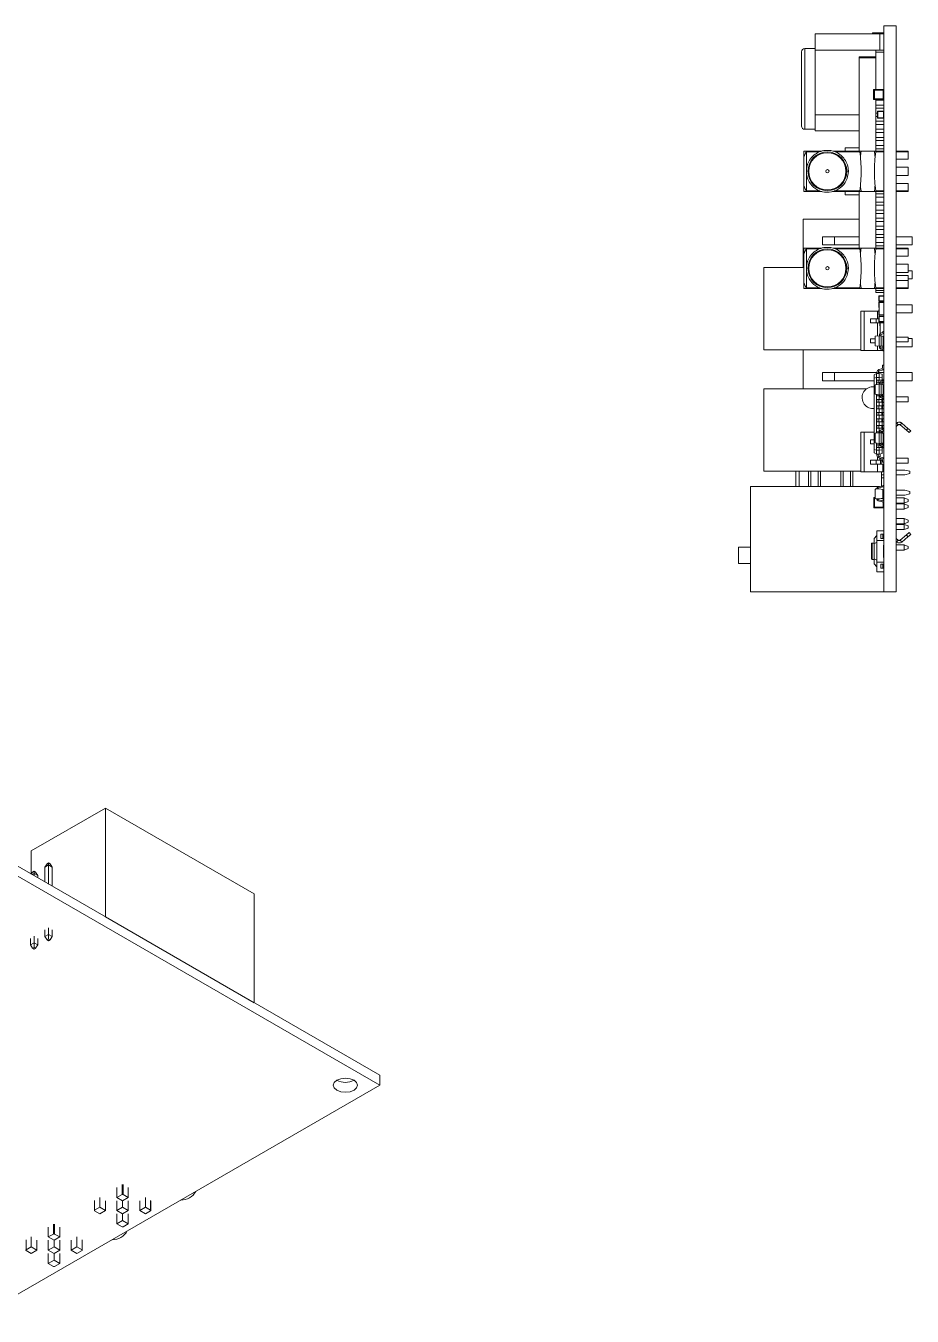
# Model space of a CAD drawing. Header units: millimetres. Extents: x -37 to 256, y 6 to 200.
# Drawn here: x 7.9 to 62.8, y 21.3 to 101.1 of the extents above; entities that cross this region are included whole.
import ezdxf

# ---------------------------------------------------------------- set-up
doc = ezdxf.new("R2010")
doc.units = ezdxf.units.MM

msp = doc.modelspace()

# ---------------------------------------------------------------- linework, layer by layer
at = {"color": 7, "linetype": 'Continuous', "lineweight": 15}
for p, q in [((60.323, 100.624), (61.023, 100.624)), ((60.323, 100.564), (60.323, 100.624)), ((61.023, 66.064), (61.023, 101.064)), ((61.023, 101.064), (61.773, 101.064)), ((61.773, 66.064), (61.773, 101.064)), ((56.773, 100.564), (60.773, 100.564)), ((56.773, 99.564), (56.773, 100.564)), ((60.773, 100.564), (60.773, 99.564)), ((61.023, 100.564), (60.773, 100.564)), ((55.923, 99.464), (55.922, 99.464)), ((55.922, 99.464), (55.922, 98.761)), ((55.923, 99.464), (55.923, 98.761)), ((56.773, 99.664), (56.123, 99.664)), ((56.773, 95.564), (56.773, 99.564)), ((59.498, 99.154), (60.523, 99.154)), ((59.498, 99.079), (59.498, 99.154)), ((59.498, 93.314), (59.498, 99.079)), ((60.523, 99.079), (59.498, 99.079)), ((60.523, 99.564), (61.023, 99.564)), ((60.523, 99.439), (60.523, 99.564)), ((61.023, 99.439), (60.523, 99.439)), ((60.523, 97.127), (60.523, 99.439)), ((55.922, 98.761), (55.923, 98.761)), ((60.388, 96.522), (60.388, 97.107)), ((60.438, 97.077), (60.388, 97.107)), ((60.408, 97.127), (60.438, 97.077)), ((60.408, 97.127), (61.003, 97.127)), ((60.438, 97.077), (60.438, 96.552)), ((60.973, 97.077), (60.438, 97.077)), ((60.973, 97.077), (61.003, 97.127)), ((61.023, 97.107), (60.973, 97.077)), ((60.973, 96.552), (60.973, 97.077)), ((60.388, 96.522), (60.438, 96.552)), ((60.438, 96.552), (60.408, 96.502)), ((61.003, 96.502), (60.408, 96.502)), ((60.438, 96.552), (60.973, 96.552)), ((60.523, 96.464), (60.523, 96.502)), ((60.523, 96.464), (61.023, 96.464)), ((60.523, 96.464), (60.523, 96.164)), ((61.023, 96.164), (60.523, 96.164)), ((60.523, 95.964), (60.523, 96.164)), ((60.523, 95.964), (61.023, 95.964)), ((60.523, 95.964), (60.523, 95.664)), ((60.638, 95.787), (60.653, 95.757)), ((60.638, 95.787), (61.008, 95.787)), ((60.973, 96.552), (61.023, 96.522)), ((61.003, 96.502), (60.973, 96.552)), ((60.993, 95.757), (61.008, 95.787)), ((56.773, 94.564), (56.773, 95.564)), ((60.623, 95.664), (60.523, 95.664)), ((60.523, 95.464), (60.523, 95.664)), ((60.523, 95.464), (60.623, 95.464)), ((60.523, 95.464), (60.523, 95.164)), ((61.023, 95.164), (60.523, 95.164)), ((60.523, 94.964), (60.523, 95.164)), ((60.653, 95.757), (60.623, 95.772)), ((60.623, 95.357), (60.623, 95.772)), ((60.623, 95.357), (60.653, 95.372)), ((60.653, 95.372), (60.638, 95.342)), ((61.008, 95.342), (60.638, 95.342)), ((60.993, 95.757), (60.653, 95.757)), ((60.653, 95.757), (60.653, 95.372)), ((60.653, 95.372), (60.993, 95.372)), ((61.023, 95.772), (60.993, 95.757)), ((60.993, 95.372), (60.993, 95.757)), ((61.008, 95.342), (60.993, 95.372)), ((60.993, 95.372), (61.023, 95.357)), ((56.123, 94.664), (56.773, 94.664)), ((59.498, 94.564), (56.773, 94.564)), ((60.523, 94.964), (61.023, 94.964)), ((60.523, 94.964), (60.523, 94.664)), ((61.023, 94.664), (60.523, 94.664)), ((60.523, 94.464), (60.523, 94.664)), ((60.523, 94.464), (61.023, 94.464)), ((60.523, 94.464), (60.523, 94.164)), ((58.618, 93.314), (58.618, 93.514)), ((59.498, 93.514), (58.626, 93.514)), ((58.626, 93.314), (58.626, 93.514)), ((58.628, 93.524), (59.498, 93.524)), ((61.023, 94.164), (60.523, 94.164)), ((60.523, 93.964), (60.523, 94.164)), ((60.523, 93.964), (61.023, 93.964)), ((60.523, 93.964), (60.523, 93.664)), ((61.023, 93.664), (60.523, 93.664)), ((60.523, 93.464), (60.523, 93.664)), ((60.523, 93.464), (61.023, 93.464)), ((60.523, 93.464), (60.523, 93.314)), ((56.224, 93.314), (56.074, 93.314)), ((56.074, 92.948), (56.074, 93.314)), ((56.218, 93.3), (56.074, 92.948)), ((56.074, 91.18), (56.074, 92.948)), ((56.224, 93.314), (57.211, 93.314)), ((56.224, 90.864), (56.224, 93.264)), ((57.88, 93.314), (59.53, 93.314)), ((59.53, 93.314), (59.616, 93.314)), ((60.431, 93.314), (59.616, 93.314)), ((60.431, 93.314), (60.516, 93.314)), ((60.516, 93.314), (61.023, 93.314)), ((61.023, 93.264), (60.516, 93.264)), ((61.773, 93.314), (62.523, 93.314)), ((62.523, 92.814), (61.773, 92.814)), ((62.523, 93.314), (62.523, 93.264)), ((62.523, 93.264), (62.523, 92.814)), ((58.823, 92.064), (58.723, 92.064)), ((62.523, 92.314), (61.773, 92.314)), ((62.523, 91.814), (61.773, 91.814)), ((62.523, 91.814), (62.523, 92.314)), ((56.074, 91.18), (56.218, 90.829)), ((56.074, 90.814), (56.074, 91.18)), ((62.523, 91.314), (61.773, 91.314)), ((62.523, 91.314), (62.523, 90.864)), ((56.074, 90.814), (56.224, 90.814)), ((57.189, 90.814), (56.224, 90.814)), ((59.53, 90.814), (57.836, 90.814)), ((58.618, 90.614), (58.618, 90.814)), ((58.626, 90.614), (58.626, 90.814)), ((58.626, 90.614), (59.498, 90.614)), ((59.498, 90.604), (58.628, 90.604)), ((59.498, 87.314), (59.498, 90.814)), ((59.53, 90.814), (59.616, 90.814)), ((59.616, 90.814), (60.431, 90.814)), ((60.431, 90.814), (60.516, 90.814)), ((60.516, 90.864), (61.023, 90.864)), ((61.023, 90.814), (60.516, 90.814)), ((60.523, 90.814), (60.523, 90.664)), ((61.023, 90.664), (60.523, 90.664)), ((60.523, 90.464), (60.523, 90.664)), ((60.523, 90.464), (61.023, 90.464)), ((60.523, 90.464), (60.523, 90.164)), ((62.523, 90.814), (61.773, 90.814)), ((62.523, 90.864), (62.523, 90.814)), ((61.023, 90.164), (60.523, 90.164)), ((60.523, 89.964), (60.523, 90.164)), ((60.523, 89.964), (61.023, 89.964)), ((60.523, 89.964), (60.523, 89.664)), ((61.023, 89.664), (60.523, 89.664)), ((60.523, 89.464), (60.523, 89.664)), ((60.523, 89.464), (61.023, 89.464)), ((60.523, 89.464), (60.523, 89.164)), ((56.023, 86.114), (56.023, 89.114)), ((56.023, 89.114), (59.498, 89.114)), ((61.023, 89.164), (60.523, 89.164)), ((60.523, 88.964), (60.523, 89.164)), ((60.523, 88.964), (61.023, 88.964)), ((60.523, 88.964), (60.523, 88.664)), ((61.023, 88.664), (60.523, 88.664)), ((60.523, 88.464), (60.523, 88.664)), ((57.223, 87.514), (57.223, 88.014)), ((57.973, 88.014), (57.223, 88.014)), ((57.973, 87.514), (57.973, 88.014)), ((57.973, 88.014), (59.498, 88.014)), ((60.523, 88.464), (61.023, 88.464)), ((60.523, 88.464), (60.523, 88.164)), ((61.023, 88.164), (60.523, 88.164)), ((60.523, 87.964), (60.523, 88.164)), ((60.523, 87.964), (61.023, 87.964)), ((60.523, 87.964), (60.523, 87.664)), ((61.773, 88.014), (62.773, 88.014)), ((62.773, 87.514), (62.773, 88.014)), ((56.224, 87.314), (56.074, 87.314)), ((56.074, 86.948), (56.074, 87.314)), ((56.218, 87.3), (56.074, 86.948)), ((56.224, 87.314), (57.211, 87.314)), ((56.224, 84.864), (56.224, 87.264)), ((57.973, 87.514), (57.223, 87.514)), ((57.88, 87.314), (59.53, 87.314)), ((57.973, 87.514), (59.498, 87.514)), ((59.53, 87.314), (59.616, 87.314)), ((60.431, 87.314), (59.616, 87.314)), ((60.431, 87.314), (60.516, 87.314)), ((60.516, 87.314), (61.023, 87.314)), ((61.023, 87.264), (60.516, 87.264)), ((61.023, 87.664), (60.523, 87.664)), ((60.523, 87.464), (60.523, 87.664)), ((60.523, 87.464), (61.023, 87.464)), ((60.523, 87.464), (60.523, 87.314)), ((61.773, 87.514), (62.773, 87.514)), ((61.773, 87.314), (62.523, 87.314)), ((62.523, 87.314), (62.523, 87.264)), ((62.523, 87.264), (62.523, 86.814)), ((56.074, 85.18), (56.074, 86.948)), ((62.523, 86.814), (61.773, 86.814)), ((62.523, 86.314), (61.773, 86.314)), ((62.523, 85.814), (62.523, 86.314)), ((53.598, 81.014), (53.598, 86.114)), ((53.598, 86.114), (56.074, 86.114)), ((58.823, 86.064), (58.723, 86.064)), ((62.523, 85.814), (61.773, 85.814)), ((62.523, 85.614), (61.773, 85.614)), ((62.523, 85.914), (62.773, 85.914)), ((62.523, 85.614), (62.523, 85.314)), ((62.523, 85.414), (62.773, 85.414)), ((62.773, 85.414), (62.773, 85.914)), ((56.074, 85.18), (56.218, 84.829)), ((56.074, 84.814), (56.074, 85.18)), ((56.074, 84.814), (56.224, 84.814)), ((57.189, 84.814), (56.224, 84.814)), ((59.53, 84.814), (57.836, 84.814)), ((59.53, 84.814), (59.616, 84.814)), ((59.616, 84.814), (60.431, 84.814)), ((60.431, 84.814), (60.516, 84.814)), ((60.516, 84.864), (61.023, 84.864)), ((61.023, 84.814), (60.516, 84.814)), ((60.523, 84.689), (60.523, 84.814)), ((60.523, 84.689), (61.023, 84.689)), ((60.523, 84.564), (60.523, 84.689)), ((62.523, 85.314), (61.773, 85.314)), ((62.523, 84.814), (61.773, 84.814)), ((62.523, 85.314), (62.523, 84.864)), ((62.523, 84.864), (62.523, 84.814)), ((61.023, 84.564), (60.523, 84.564)), ((60.718, 84.364), (61.023, 84.364)), ((60.718, 84.364), (60.733, 84.349)), ((60.718, 84.039), (60.718, 84.364)), ((60.733, 84.054), (60.718, 84.039)), ((60.718, 84.039), (61.023, 84.039)), ((60.733, 83.964), (60.718, 83.949)), ((60.718, 83.949), (61.023, 83.949)), ((60.718, 83.924), (60.718, 83.949)), ((60.723, 83.924), (60.718, 83.924)), ((60.718, 83.784), (60.718, 83.924)), ((60.723, 83.96), (60.723, 84.039)), ((60.723, 83.96), (60.723, 84.039)), ((60.723, 83.784), (60.723, 83.924)), ((60.733, 84.349), (61.023, 84.349)), ((60.733, 84.349), (60.733, 84.054)), ((60.733, 84.054), (61.023, 84.054)), ((60.733, 83.964), (61.023, 83.964)), ((61.773, 83.814), (62.773, 83.814)), ((62.773, 83.314), (62.773, 83.814)), ((59.598, 80.974), (59.598, 83.424)), ((59.598, 83.424), (59.798, 83.424)), ((59.798, 83.424), (59.798, 80.974)), ((59.798, 83.424), (60.623, 83.424)), ((60.623, 82.949), (60.623, 83.424)), ((60.623, 83.424), (60.718, 83.424)), ((60.718, 83.639), (60.718, 83.784)), ((60.723, 83.784), (60.718, 83.784)), ((60.725, 83.646), (60.718, 83.639)), ((60.718, 83.639), (60.723, 83.639)), ((60.718, 83.489), (60.723, 83.489)), ((60.718, 83.489), (60.725, 83.482)), ((60.718, 83.344), (60.718, 83.489)), ((60.718, 83.344), (60.723, 83.344)), ((60.718, 83.204), (60.718, 83.344)), ((60.718, 83.179), (60.718, 83.204)), ((60.718, 83.204), (60.723, 83.204)), ((61.023, 83.179), (60.718, 83.179)), ((60.718, 83.179), (60.733, 83.164)), ((60.718, 83.089), (61.023, 83.089)), ((60.718, 83.089), (60.733, 83.074)), ((60.718, 82.764), (60.718, 83.089)), ((60.723, 83.784), (60.723, 83.784)), ((60.723, 83.344), (60.723, 83.784)), ((60.723, 83.204), (60.723, 83.344)), ((60.723, 83.344), (60.723, 83.344)), ((60.723, 83.089), (60.723, 83.168)), ((60.723, 83.089), (60.723, 83.168)), ((60.733, 83.164), (61.023, 83.164)), ((60.733, 83.074), (61.023, 83.074)), ((60.733, 83.074), (60.733, 82.779)), ((61.773, 83.314), (62.773, 83.314)), ((60.198, 82.949), (60.198, 82.699)), ((60.198, 82.949), (60.54, 82.949)), ((60.198, 82.699), (60.54, 82.699)), ((60.54, 82.949), (60.54, 82.699)), ((60.54, 82.949), (60.718, 82.949)), ((60.54, 82.699), (60.776, 82.699)), ((60.623, 81.877), (60.623, 82.699)), ((60.733, 82.779), (60.718, 82.764)), ((60.718, 82.764), (61.023, 82.764)), ((60.733, 82.779), (61.023, 82.779)), ((60.773, 82.502), (60.773, 82.697)), ((60.773, 82.697), (60.776, 82.697)), ((60.773, 82.502), (60.776, 82.502)), ((60.776, 82.699), (61.021, 82.699)), ((60.776, 82.697), (60.776, 82.699)), ((60.776, 82.697), (60.776, 82.502)), ((61.021, 82.697), (60.776, 82.697)), ((60.776, 82.502), (60.778, 82.502)), ((60.776, 82.499), (60.776, 82.502)), ((60.781, 82.499), (60.776, 82.499)), ((60.778, 82.694), (61.018, 82.694)), ((60.778, 82.502), (60.778, 82.694)), ((60.781, 82.692), (60.778, 82.694)), ((60.781, 82.499), (60.778, 82.502)), ((61.016, 82.692), (60.781, 82.692)), ((60.781, 82.692), (60.781, 82.499)), ((60.781, 82.499), (60.781, 82.02)), ((60.848, 82.764), (60.848, 82.699)), ((61.018, 82.694), (61.016, 82.692)), ((61.016, 82.499), (61.016, 82.692)), ((61.018, 82.502), (61.016, 82.499)), ((61.021, 82.499), (61.016, 82.499)), ((61.016, 82.164), (61.016, 82.499)), ((61.018, 82.694), (61.018, 82.502)), ((61.018, 82.502), (61.021, 82.502)), ((61.023, 82.699), (61.021, 82.699)), ((61.021, 82.699), (61.021, 82.697)), ((61.021, 82.697), (61.023, 82.697)), ((61.021, 82.502), (61.021, 82.697)), ((61.021, 82.502), (61.021, 82.499)), ((61.021, 82.502), (61.023, 82.502)), ((60.198, 81.699), (60.198, 81.449)), ((60.198, 81.699), (60.473, 81.699)), ((60.198, 81.449), (60.473, 81.449)), ((60.473, 81.858), (60.723, 81.889)), ((60.473, 81.27), (60.473, 81.858)), ((60.723, 81.889), (60.723, 81.239)), ((60.723, 81.889), (60.843, 81.889)), ((60.748, 81.889), (60.748, 81.927)), ((60.823, 81.889), (60.823, 81.927)), ((60.843, 81.239), (60.843, 81.889)), ((60.843, 81.889), (60.973, 81.854)), ((60.872, 82.074), (60.94, 82.086)), ((60.885, 82), (60.962, 82.014)), ((60.948, 82.096), (60.948, 82.164)), ((60.948, 82.164), (61.023, 82.164)), ((60.973, 81.854), (60.973, 81.274)), ((60.973, 81.707), (61.016, 81.707)), ((61.021, 81.699), (60.973, 81.699)), ((61.023, 81.449), (60.973, 81.449)), ((61.016, 81.899), (61.016, 82.055)), ((61.018, 81.897), (61.016, 81.899)), ((61.016, 81.899), (61.021, 81.899)), ((61.016, 81.707), (61.016, 81.899)), ((61.018, 81.704), (61.016, 81.707)), ((61.021, 81.897), (61.018, 81.897)), ((61.018, 81.897), (61.018, 81.704)), ((61.021, 81.899), (61.021, 81.897)), ((61.021, 81.702), (61.021, 81.897)), ((61.023, 81.897), (61.021, 81.897)), ((61.023, 81.702), (61.021, 81.702)), ((61.021, 81.699), (61.021, 81.702)), ((61.023, 81.699), (61.021, 81.699)), ((62.523, 81.814), (61.773, 81.814)), ((61.773, 81.514), (62.523, 81.514)), ((62.523, 81.814), (62.523, 81.514)), ((62.523, 81.714), (62.773, 81.714)), ((62.773, 81.214), (62.773, 81.714)), ((53.598, 81.014), (59.598, 81.014)), ((56.023, 78.614), (56.023, 81.014)), ((59.798, 80.974), (59.598, 80.974)), ((59.798, 80.974), (60.623, 80.974)), ((60.723, 81.239), (60.473, 81.27)), ((60.623, 80.974), (60.623, 81.251)), ((60.948, 80.974), (60.623, 80.974)), ((60.723, 81.239), (60.843, 81.239)), ((60.748, 81.239), (60.748, 81.205)), ((60.823, 81.239), (60.823, 81.205)), ((60.973, 81.274), (60.843, 81.239)), ((60.88, 81.057), (60.939, 81.049)), ((60.889, 81.131), (60.958, 81.122)), ((60.948, 81.267), (60.948, 81.124)), ((60.948, 81.039), (60.948, 80.964)), ((61.023, 80.964), (60.948, 80.964)), ((61.773, 81.214), (62.773, 81.214)), ((60.712, 79.796), (60.891, 79.846)), ((60.938, 79.909), (60.938, 80.064)), ((60.938, 80.064), (61.023, 80.064)), ((57.223, 79.114), (57.223, 79.614)), ((57.973, 79.614), (57.223, 79.614)), ((57.973, 79.114), (57.223, 79.114)), ((57.973, 79.114), (57.973, 79.614)), ((57.973, 79.614), (60.588, 79.614)), ((57.973, 79.114), (60.423, 79.114)), ((60.423, 79.478), (60.573, 79.564)), ((60.423, 79.278), (60.423, 79.478)), ((60.573, 79.314), (60.423, 79.278)), ((60.423, 74.85), (60.423, 79.278)), ((60.573, 79.564), (60.573, 79.314)), ((60.573, 79.564), (60.723, 79.564)), ((60.723, 79.314), (60.573, 79.314)), ((60.573, 79.314), (60.573, 78.871)), ((60.588, 79.564), (60.588, 79.632)), ((60.588, 78.977), (60.588, 79.152)), ((60.588, 79.152), (60.712, 79.152)), ((60.673, 79.564), (60.673, 79.632)), ((60.673, 79.614), (61.023, 79.614)), ((60.712, 78.977), (60.712, 79.152)), ((60.712, 79.152), (60.891, 79.152)), ((60.723, 79.314), (60.723, 79.564)), ((60.723, 79.564), (60.923, 79.514)), ((60.923, 79.293), (60.723, 79.314)), ((60.723, 79.152), (60.723, 79.314)), ((60.735, 79.714), (60.914, 79.764)), ((60.872, 79.074), (60.94, 79.086)), ((60.891, 79.152), (60.938, 79.152)), ((60.923, 79.514), (60.923, 79.293)), ((60.923, 79.293), (60.923, 79.152)), ((60.938, 79.086), (60.938, 79.152)), ((60.938, 79.152), (60.948, 79.152)), ((60.948, 79.096), (60.948, 79.164)), ((60.948, 79.164), (61.023, 79.164)), ((61.773, 79.614), (62.773, 79.614)), ((61.773, 79.114), (62.773, 79.114)), ((62.773, 79.114), (62.773, 79.614)), ((53.598, 73.514), (53.598, 78.614)), ((53.598, 78.614), (59.957, 78.614)), ((60.473, 78.858), (60.723, 78.889)), ((60.473, 78.27), (60.473, 78.858)), ((60.723, 78.239), (60.473, 78.27)), ((60.573, 78.258), (60.573, 75.871)), ((60.588, 78.977), (60.712, 78.977)), ((60.588, 78.177), (60.588, 78.256)), ((60.712, 78.977), (60.757, 78.977)), ((60.723, 78.889), (60.723, 78.977)), ((60.723, 78.889), (60.723, 78.239)), ((60.723, 78.889), (60.843, 78.889)), ((60.723, 78.239), (60.843, 78.239)), ((60.748, 78.889), (60.748, 78.927)), ((60.748, 78.239), (60.748, 78.205)), ((60.823, 78.889), (60.823, 78.927)), ((60.823, 78.239), (60.823, 78.205)), ((60.842, 78.977), (60.891, 78.977)), ((60.843, 78.239), (60.843, 78.889)), ((60.843, 78.889), (60.973, 78.854)), ((60.973, 78.274), (60.843, 78.239)), ((60.885, 79), (60.962, 79.014)), ((60.891, 78.977), (60.938, 78.977)), ((60.923, 78.977), (60.923, 78.868)), ((60.938, 78.977), (60.938, 79.01)), ((60.938, 78.977), (61.023, 78.977)), ((60.938, 78.177), (60.938, 78.265)), ((60.973, 78.854), (60.973, 78.274)), ((60.973, 78.752), (61.023, 78.752)), ((60.973, 78.577), (61.023, 78.577)), ((60.973, 78.352), (61.023, 78.352)), ((60.588, 78.177), (60.712, 78.177)), ((60.588, 77.777), (60.588, 77.952)), ((60.588, 77.952), (60.712, 77.952)), ((60.588, 77.777), (60.712, 77.777)), ((60.588, 77.377), (60.588, 77.552)), ((60.588, 77.552), (60.712, 77.552)), ((60.712, 78.177), (60.751, 78.177)), ((60.712, 77.777), (60.712, 77.952)), ((60.712, 77.952), (60.891, 77.952)), ((60.712, 77.777), (60.891, 77.777)), ((60.712, 77.377), (60.712, 77.552)), ((60.712, 77.552), (60.891, 77.552)), ((60.723, 77.952), (60.723, 78.177)), ((60.723, 77.552), (60.723, 77.777)), ((60.829, 78.177), (60.891, 78.177)), ((60.88, 78.057), (60.939, 78.049)), ((60.889, 78.131), (60.958, 78.122)), ((60.891, 78.177), (60.938, 78.177)), ((60.891, 77.777), (60.891, 77.952)), ((60.891, 77.952), (60.938, 77.952)), ((60.891, 77.777), (60.938, 77.777)), ((60.891, 77.377), (60.891, 77.552)), ((60.891, 77.552), (60.938, 77.552)), ((60.923, 78.177), (60.923, 78.127)), ((60.923, 78.051), (60.923, 77.952)), ((60.923, 77.777), (60.923, 77.552)), ((60.973, 77.774), (60.923, 77.761)), ((60.923, 77.627), (60.958, 77.622)), ((60.938, 78.177), (61.023, 78.177)), ((60.938, 77.777), (60.938, 77.952)), ((60.938, 77.952), (61.023, 77.952)), ((60.938, 77.777), (61.023, 77.777)), ((60.938, 77.377), (60.938, 77.552)), ((60.938, 77.552), (61.023, 77.552)), ((60.948, 78.039), (60.948, 77.964)), ((61.023, 77.964), (60.948, 77.964)), ((60.973, 78.177), (60.973, 78.119)), ((60.973, 77.964), (60.973, 77.952)), ((60.973, 77.777), (60.973, 77.774)), ((61.023, 78.064), (61.014, 78.177)), ((62.523, 78.114), (61.773, 78.114)), ((61.773, 77.814), (62.523, 77.814)), ((62.523, 78.114), (62.523, 77.814)), ((60.348, 77.389), (60.423, 77.393)), ((60.588, 77.377), (60.712, 77.377)), ((60.588, 76.977), (60.588, 77.152)), ((60.588, 77.152), (60.712, 77.152)), ((60.588, 76.977), (60.712, 76.977)), ((60.588, 76.577), (60.588, 76.752)), ((60.588, 76.752), (60.712, 76.752)), ((60.712, 77.377), (60.891, 77.377)), ((60.712, 76.977), (60.712, 77.152)), ((60.712, 77.152), (60.891, 77.152)), ((60.712, 76.977), (60.891, 76.977)), ((60.712, 76.577), (60.712, 76.752)), ((60.712, 76.752), (60.891, 76.752)), ((60.723, 77.152), (60.723, 77.377)), ((60.723, 76.752), (60.723, 76.977)), ((60.891, 77.377), (60.938, 77.377)), ((60.891, 76.977), (60.891, 77.152)), ((60.891, 77.152), (60.938, 77.152)), ((60.891, 76.977), (60.938, 76.977)), ((60.891, 76.577), (60.891, 76.752)), ((60.891, 76.752), (60.938, 76.752)), ((60.923, 77.377), (60.923, 77.152)), ((60.923, 76.977), (60.923, 76.752)), ((60.938, 77.377), (61.023, 77.377)), ((60.938, 76.977), (60.938, 77.152)), ((60.938, 77.152), (61.023, 77.152)), ((60.938, 76.977), (61.023, 76.977)), ((60.938, 76.577), (60.938, 76.752)), ((60.938, 76.752), (61.023, 76.752)), ((59.598, 73.474), (59.598, 75.924)), ((59.598, 75.924), (59.798, 75.924)), ((59.798, 75.924), (59.798, 73.474)), ((59.798, 75.924), (60.423, 75.924)), ((60.473, 75.858), (60.723, 75.889)), ((60.473, 75.27), (60.473, 75.858)), ((60.588, 76.577), (60.712, 76.577)), ((60.588, 76.177), (60.588, 76.352)), ((60.588, 76.352), (60.712, 76.352)), ((60.588, 76.177), (60.712, 76.177)), ((60.588, 75.873), (60.588, 75.952)), ((60.588, 75.952), (60.712, 75.952)), ((60.712, 76.577), (60.891, 76.577)), ((60.712, 76.177), (60.712, 76.352)), ((60.712, 76.352), (60.891, 76.352)), ((60.712, 76.177), (60.891, 76.177)), ((60.712, 75.952), (60.75, 75.952)), ((60.723, 76.352), (60.723, 76.577)), ((60.723, 75.952), (60.723, 76.177)), ((60.723, 75.889), (60.723, 75.239)), ((60.723, 75.889), (60.843, 75.889)), ((60.748, 75.889), (60.748, 75.927)), ((60.823, 75.889), (60.823, 75.927)), ((60.828, 75.952), (60.891, 75.952)), ((60.843, 75.239), (60.843, 75.889)), ((60.843, 75.889), (60.973, 75.854)), ((60.872, 76.074), (60.94, 76.086)), ((60.885, 76), (60.962, 76.014)), ((60.891, 76.577), (60.938, 76.577)), ((60.891, 76.177), (60.891, 76.352)), ((60.891, 76.352), (60.938, 76.352)), ((60.891, 76.177), (60.938, 76.177)), ((60.891, 75.952), (60.938, 75.952)), ((60.923, 76.577), (60.923, 76.352)), ((60.923, 76.177), (60.923, 76.083)), ((60.923, 76.007), (60.923, 75.952)), ((60.938, 76.577), (61.023, 76.577)), ((60.938, 76.177), (60.938, 76.352)), ((60.938, 76.352), (61.023, 76.352)), ((60.938, 76.177), (61.023, 76.177)), ((60.938, 75.952), (61.023, 75.952)), ((60.938, 75.864), (60.938, 75.952)), ((60.948, 76.164), (61.023, 76.164)), ((60.948, 76.096), (60.948, 76.164)), ((60.973, 75.854), (60.973, 75.274)), ((61.809, 76.501), (61.773, 76.473)), ((61.773, 76.285), (61.9, 76.381)), ((61.9, 76.381), (61.809, 76.501)), ((62.122, 76.493), (62.025, 76.378)), ((62.025, 76.378), (62.415, 76.049)), ((62.512, 76.164), (62.122, 76.493)), ((62.415, 76.049), (62.512, 76.164)), ((62.415, 76.049), (62.584, 75.906)), ((62.512, 76.164), (62.681, 76.021)), ((62.681, 76.021), (62.584, 75.906)), ((60.198, 75.449), (60.198, 75.199)), ((60.198, 75.449), (60.423, 75.449)), ((60.198, 75.199), (60.423, 75.199)), ((60.723, 75.239), (60.473, 75.27)), ((60.573, 75.258), (60.573, 74.814)), ((60.588, 74.977), (60.588, 75.152)), ((60.588, 75.152), (60.712, 75.152)), ((60.712, 74.977), (60.712, 75.152)), ((60.712, 75.152), (60.758, 75.152)), ((60.723, 75.239), (60.843, 75.239)), ((60.723, 75.152), (60.723, 75.239)), ((60.748, 75.239), (60.748, 75.205)), ((60.823, 75.239), (60.823, 75.205)), ((60.973, 75.274), (60.843, 75.239)), ((60.846, 75.152), (60.891, 75.152)), ((60.88, 75.057), (60.939, 75.049)), ((60.889, 75.131), (60.958, 75.122)), ((60.891, 75.152), (60.938, 75.152)), ((60.923, 75.261), (60.923, 75.152)), ((60.923, 75.199), (61.021, 75.199)), ((61.016, 75.192), (60.923, 75.192)), ((60.938, 75.125), (60.938, 75.152)), ((60.938, 75.152), (61.023, 75.152)), ((60.938, 74.977), (60.938, 75.049)), ((60.948, 75.039), (60.948, 74.964)), ((60.973, 75.777), (61.023, 75.777)), ((60.973, 75.552), (61.023, 75.552)), ((60.973, 75.377), (61.023, 75.377)), ((61.018, 75.194), (61.016, 75.192)), ((61.016, 75.152), (61.016, 75.192)), ((61.023, 75.199), (61.021, 75.199)), ((61.021, 75.199), (61.021, 75.197)), ((61.021, 75.197), (61.023, 75.197)), ((60.423, 74.651), (60.423, 74.85)), ((60.573, 74.814), (60.423, 74.85)), ((60.573, 74.564), (60.423, 74.651)), ((60.573, 74.814), (60.573, 74.564)), ((60.573, 74.814), (60.723, 74.814)), ((60.723, 74.564), (60.573, 74.564)), ((60.588, 74.977), (60.712, 74.977)), ((60.588, 74.564), (60.588, 74.496)), ((60.623, 74.199), (60.623, 74.393)), ((60.673, 74.564), (60.673, 74.496)), ((60.712, 74.977), (60.891, 74.977)), ((60.712, 74.332), (60.891, 74.282)), ((60.723, 74.814), (60.723, 74.977)), ((60.923, 74.835), (60.723, 74.814)), ((60.723, 74.564), (60.723, 74.814)), ((60.923, 74.614), (60.723, 74.564)), ((60.735, 74.414), (60.914, 74.364)), ((60.773, 74.202), (60.773, 74.315)), ((60.781, 74.579), (60.781, 74.401)), ((60.781, 74.313), (60.781, 74.207)), ((60.891, 74.977), (60.938, 74.977)), ((60.923, 74.977), (60.923, 74.835)), ((60.923, 74.835), (60.923, 74.614)), ((60.938, 74.977), (60.948, 74.977)), ((61.023, 74.964), (60.948, 74.964)), ((61.016, 74.399), (61.016, 74.964)), ((61.018, 74.397), (61.016, 74.399)), ((61.016, 74.399), (61.021, 74.399)), ((61.016, 74.267), (61.016, 74.399)), ((61.021, 74.397), (61.018, 74.397)), ((61.021, 74.399), (61.021, 74.397)), ((61.023, 74.397), (61.021, 74.397)), ((62.523, 74.314), (61.773, 74.314)), ((62.523, 74.314), (62.523, 74.014)), ((53.598, 73.514), (59.598, 73.514)), ((55.573, 73.514), (55.573, 72.564)), ((56.348, 72.564), (56.348, 73.514)), ((57.098, 73.514), (57.098, 72.564)), ((58.348, 72.564), (58.348, 73.514)), ((59.098, 73.514), (59.098, 72.564)), ((59.798, 73.474), (59.598, 73.474)), ((59.798, 73.474), (60.623, 73.474)), ((60.198, 74.199), (60.198, 73.949)), ((60.198, 74.199), (60.54, 74.199)), ((60.198, 73.949), (60.54, 73.949)), ((60.54, 74.199), (60.54, 73.949)), ((60.54, 74.199), (60.776, 74.199)), ((60.54, 73.949), (60.817, 73.949)), ((60.623, 73.474), (60.623, 73.949)), ((60.948, 73.474), (60.623, 73.474)), ((60.776, 74.202), (60.773, 74.202)), ((60.776, 74.199), (60.776, 74.202)), ((60.938, 74.199), (60.776, 74.199)), ((60.778, 74.204), (60.781, 74.207)), ((60.781, 74.207), (60.938, 74.207)), ((60.817, 73.949), (60.817, 74.199)), ((60.848, 73.949), (60.817, 73.949)), ((60.848, 74.199), (60.848, 73.949)), ((61.023, 73.949), (60.848, 73.949)), ((60.873, 73.474), (60.873, 72.588)), ((60.938, 74.22), (60.938, 74.064)), ((60.938, 74.064), (61.023, 74.064)), ((60.948, 73.949), (60.948, 73.474)), ((60.948, 73.514), (61.023, 73.514)), ((61.773, 74.014), (62.523, 74.014)), ((61.773, 73.589), (62.323, 73.589)), ((62.323, 73.589), (62.623, 73.514)), ((62.623, 73.514), (62.623, 73.364)), ((61.023, 73.289), (60.873, 73.289)), ((61.023, 73.109), (60.873, 73.109)), ((60.953, 72.625), (60.953, 72.639)), ((61.023, 72.639), (60.953, 72.639)), ((62.323, 73.289), (61.773, 73.289)), ((62.623, 73.364), (62.323, 73.289)), ((52.773, 66.064), (52.773, 72.564)), ((52.773, 72.564), (60.76, 72.564)), ((60.398, 71.267), (60.398, 71.862)), ((60.448, 71.832), (60.398, 71.862)), ((60.418, 71.882), (60.448, 71.832)), ((60.418, 71.882), (60.473, 71.882)), ((60.523, 72.427), (60.473, 72.377)), ((60.473, 71.82), (60.473, 72.377)), ((60.523, 72.427), (60.732, 72.427)), ((60.573, 72.427), (60.573, 72.428)), ((60.643, 72.427), (60.643, 72.428)), ((60.669, 72.545), (60.933, 72.6)), ((60.683, 72.477), (60.983, 72.539)), ((60.948, 72.377), (60.732, 72.427)), ((60.732, 71.802), (60.948, 71.852)), ((60.948, 71.852), (60.948, 72.377)), ((60.948, 71.882), (61.003, 71.882)), ((60.973, 71.832), (61.003, 71.882)), ((61.023, 71.862), (60.973, 71.832)), ((61.017, 72.564), (61.023, 72.564)), ((61.773, 72.339), (62.323, 72.339)), ((62.323, 72.039), (61.773, 72.039)), ((62.269, 71.859), (61.773, 71.859)), ((62.269, 71.539), (62.269, 71.859)), ((62.269, 71.859), (62.523, 71.764)), ((62.323, 72.339), (62.623, 72.264)), ((62.623, 72.114), (62.323, 72.039)), ((62.623, 72.264), (62.623, 72.114)), ((60.398, 71.267), (60.448, 71.297)), ((60.448, 71.297), (60.418, 71.247)), ((61.003, 71.247), (60.418, 71.247)), ((60.448, 71.832), (60.448, 71.297)), ((60.448, 71.297), (60.973, 71.297)), ((60.473, 71.82), (60.523, 71.802)), ((60.523, 71.802), (60.732, 71.802)), ((60.573, 71.802), (60.573, 71.801)), ((60.643, 71.802), (60.643, 71.801)), ((60.669, 71.683), (60.933, 71.628)), ((60.683, 71.752), (60.983, 71.689)), ((60.953, 71.604), (60.953, 71.589)), ((61.023, 71.589), (60.953, 71.589)), ((60.973, 71.297), (61.023, 71.267)), ((61.003, 71.247), (60.973, 71.297)), ((62.269, 71.539), (61.773, 71.539)), ((62.269, 71.494), (61.773, 71.494)), ((62.269, 71.174), (61.773, 71.174)), ((62.269, 71.539), (62.523, 71.634)), ((62.269, 71.174), (62.269, 71.494)), ((62.269, 71.494), (62.523, 71.399)), ((62.523, 71.269), (62.269, 71.174)), ((62.523, 71.764), (62.523, 71.634)), ((62.523, 71.399), (62.523, 71.269)), ((62.269, 70.589), (61.773, 70.589)), ((62.269, 70.269), (61.773, 70.269)), ((62.269, 70.269), (62.269, 70.589)), ((62.269, 70.589), (62.523, 70.494)), ((62.269, 70.269), (62.523, 70.364)), ((62.523, 70.494), (62.523, 70.364)), ((60.414, 69.352), (60.591, 69.529)), ((60.591, 69.237), (60.591, 69.834)), ((60.591, 69.834), (61.023, 69.834)), ((60.833, 69.39), (60.833, 69.612)), ((60.947, 69.358), (60.947, 69.612)), ((61.023, 69.612), (60.947, 69.612)), ((62.269, 70.224), (61.773, 70.224)), ((62.269, 69.904), (61.773, 69.904)), ((62.415, 69.579), (62.025, 69.25)), ((62.122, 69.136), (62.512, 69.464)), ((62.269, 69.904), (62.269, 70.224)), ((62.269, 70.224), (62.523, 70.129)), ((62.523, 69.999), (62.269, 69.904)), ((62.584, 69.722), (62.415, 69.579)), ((62.512, 69.464), (62.415, 69.579)), ((62.512, 69.464), (62.681, 69.608)), ((62.523, 70.129), (62.523, 69.999)), ((62.681, 69.608), (62.584, 69.722)), ((52.023, 67.814), (52.023, 68.814)), ((52.023, 68.814), (52.773, 68.814)), ((60.261, 68.564), (60.261, 69.039)), ((60.414, 69.064), (60.287, 69.064)), ((60.414, 69.037), (60.414, 69.352)), ((60.414, 69.037), (60.591, 69.111)), ((60.414, 68.091), (60.414, 69.037)), ((60.591, 69.237), (61.023, 69.237)), ((60.591, 67.891), (60.591, 69.237)), ((60.835, 69.358), (60.833, 69.39)), ((61.023, 69.358), (60.947, 69.358)), ((60.998, 68.945), (60.998, 68.183)), ((60.998, 68.945), (61.023, 68.945)), ((61.016, 68.864), (61.016, 68.945)), ((61.018, 68.867), (61.016, 68.864)), ((61.021, 68.864), (61.016, 68.864)), ((61.016, 68.264), (61.016, 68.864)), ((61.018, 68.867), (61.021, 68.867)), ((61.021, 68.867), (61.023, 68.867)), ((61.021, 68.867), (61.021, 68.864)), ((61.9, 69.247), (61.773, 69.344)), ((61.773, 69.155), (61.809, 69.128)), ((62.269, 68.954), (61.773, 68.954)), ((61.809, 69.128), (61.9, 69.247)), ((62.025, 69.25), (62.122, 69.136)), ((62.269, 68.634), (62.269, 68.954)), ((62.269, 68.954), (62.523, 68.859)), ((62.523, 68.729), (62.269, 68.634)), ((62.523, 68.859), (62.523, 68.729)), ((60.261, 68.09), (60.261, 68.564)), ((60.287, 68.064), (60.414, 68.064)), ((60.414, 67.777), (60.414, 68.091)), ((60.414, 68.091), (60.591, 68.017)), ((60.591, 67.294), (60.591, 67.891)), ((60.591, 67.891), (61.023, 67.891)), ((60.998, 68.183), (61.023, 68.183)), ((61.018, 68.262), (61.016, 68.264)), ((61.016, 68.264), (61.021, 68.264)), ((61.016, 68.183), (61.016, 68.264)), ((61.021, 68.262), (61.018, 68.262)), ((61.021, 68.264), (61.021, 68.262)), ((61.023, 68.262), (61.021, 68.262)), ((62.269, 68.634), (61.773, 68.634)), ((52.023, 67.814), (52.773, 67.814)), ((60.591, 67.599), (60.414, 67.777)), ((60.591, 67.294), (61.023, 67.294)), ((60.835, 67.77), (60.833, 67.739)), ((60.833, 67.739), (60.833, 67.516)), ((60.947, 67.77), (60.947, 67.516)), ((61.023, 67.77), (60.947, 67.77)), ((61.023, 67.516), (60.947, 67.516)), ((52.773, 66.064), (61.023, 66.064)), ((61.023, 66.064), (61.773, 66.064)), ((-12.598, 60.642), (29.828, 36.15)), ((-12.598, 60.03), (29.828, 35.538)), ((8.262, 50.03), (12.858, 52.683)), ((12.858, 52.683), (12.858, 45.947)), ((12.858, 52.683), (22.05, 47.377)), ((8.262, 50.03), (8.262, 48.6)), ((8.347, 48.719), (8.268, 48.597)), ((8.347, 48.719), (8.439, 48.772)), ((8.439, 48.772), (8.439, 48.642)), ((8.439, 48.772), (8.53, 48.719)), ((8.665, 48.512), (8.53, 48.719)), ((9.245, 49.238), (9.11, 49.03)), ((9.337, 49.161), (9.11, 49.03)), ((9.11, 48.11), (9.11, 49.03)), ((9.245, 49.238), (9.337, 49.291)), ((9.337, 49.291), (9.337, 49.161)), ((9.337, 49.291), (9.428, 49.238)), ((9.337, 47.98), (9.337, 49.161)), ((9.563, 49.03), (9.337, 49.161)), ((9.563, 49.03), (9.428, 49.238)), ((9.563, 47.849), (9.563, 49.03)), ((8.439, 48.642), (8.314, 48.57)), ((8.439, 48.498), (8.439, 48.642)), ((8.665, 48.512), (8.439, 48.642)), ((8.665, 48.368), (8.665, 48.512)), ((22.05, 47.377), (22.05, 40.64)), ((12.858, 45.947), (22.05, 40.64)), ((8.439, 44.346), (8.439, 44.751)), ((9.11, 44.734), (9.11, 45.139)), ((9.11, 44.734), (9.337, 44.864)), ((9.11, 44.734), (9.245, 44.526)), ((9.337, 44.864), (9.337, 45.269)), ((9.337, 44.579), (9.337, 44.864)), ((9.337, 44.864), (9.563, 44.734)), ((9.428, 44.526), (9.563, 44.734)), ((9.563, 44.734), (9.563, 45.139)), ((8.212, 44.215), (8.212, 44.62)), ((8.212, 44.215), (8.439, 44.346)), ((8.212, 44.215), (8.347, 44.008)), ((8.439, 44.061), (8.347, 44.008)), ((8.347, 44.008), (8.439, 43.955)), ((8.439, 44.061), (8.439, 44.346)), ((8.439, 44.346), (8.665, 44.215)), ((8.53, 44.008), (8.439, 44.061)), ((8.439, 43.955), (8.53, 44.008)), ((8.53, 44.008), (8.665, 44.215)), ((8.665, 44.215), (8.665, 44.62)), ((9.337, 44.579), (9.245, 44.526)), ((9.245, 44.526), (9.337, 44.473)), ((9.428, 44.526), (9.337, 44.579)), ((9.337, 44.473), (9.428, 44.526)), ((29.828, 36.15), (29.828, 35.538)), ((29.828, 35.538), (5.08, 21.251)), ((13.565, 28.598), (13.565, 29.211)), ((13.883, 28.782), (13.565, 28.598)), ((13.954, 28.782), (14.272, 28.598)), ((14.272, 28.598), (14.272, 29.211)), ((12.172, 28.394), (12.172, 27.782)), ((12.504, 27.986), (12.186, 27.802)), ((12.504, 27.986), (12.504, 28.598)), ((12.504, 27.986), (12.858, 27.782)), ((12.858, 27.782), (12.858, 28.394)), ((13.919, 28.394), (13.565, 28.598)), ((13.565, 27.782), (13.565, 28.394)), ((13.565, 27.782), (13.919, 27.986)), ((14.272, 28.598), (13.919, 28.394)), ((13.919, 27.986), (13.919, 28.394)), ((13.919, 27.986), (14.272, 27.782)), ((14.272, 27.782), (14.272, 28.394)), ((14.979, 27.782), (14.979, 28.394)), ((14.979, 27.782), (15.333, 27.986)), ((15.333, 27.986), (15.333, 28.598)), ((15.333, 27.986), (15.651, 27.802)), ((15.666, 27.782), (15.666, 28.394)), ((12.504, 27.578), (12.186, 27.761)), ((12.858, 27.782), (12.504, 27.578)), ((13.919, 27.578), (13.565, 27.782)), ((13.565, 26.965), (13.565, 27.578)), ((13.565, 26.965), (13.919, 27.169)), ((14.272, 27.782), (13.919, 27.578)), ((13.919, 27.169), (13.919, 27.578)), ((13.919, 27.169), (14.272, 26.965)), ((14.272, 26.965), (14.272, 27.578)), ((15.333, 27.578), (14.979, 27.782)), ((15.333, 27.578), (15.651, 27.761)), ((9.322, 26.149), (9.322, 26.761)), ((10.03, 26.149), (10.03, 26.761)), ((13.883, 26.782), (13.565, 26.965)), ((13.954, 26.782), (14.272, 26.965)), ((8.262, 25.537), (8.262, 26.149)), ((8.615, 25.332), (8.615, 25.945)), ((9.641, 26.333), (9.322, 26.149)), ((9.676, 25.945), (9.322, 26.149)), ((9.322, 25.332), (9.322, 25.945)), ((10.03, 26.149), (9.676, 25.945)), ((9.676, 25.537), (9.676, 25.945)), ((9.711, 26.333), (10.03, 26.149)), ((10.03, 25.332), (10.03, 25.945)), ((10.737, 25.332), (10.737, 25.945)), ((11.09, 25.537), (11.09, 26.149)), ((11.423, 25.332), (11.423, 25.945)), ((8.262, 25.537), (7.944, 25.353)), ((8.262, 25.128), (7.944, 25.312)), ((8.262, 25.537), (8.615, 25.332)), ((8.615, 25.332), (8.262, 25.128)), ((9.322, 25.332), (9.676, 25.537)), ((9.676, 25.128), (9.322, 25.332)), ((9.322, 24.516), (9.322, 25.128)), ((9.676, 25.537), (10.03, 25.332)), ((10.03, 25.332), (9.676, 25.128)), ((9.676, 24.72), (9.676, 25.128)), ((10.03, 24.516), (10.03, 25.128)), ((10.737, 25.332), (11.09, 25.537)), ((11.09, 25.128), (10.737, 25.332)), ((11.09, 25.537), (11.408, 25.353)), ((11.09, 25.128), (11.408, 25.312)), ((9.322, 24.516), (9.676, 24.72)), ((9.641, 24.332), (9.322, 24.516)), ((9.676, 24.72), (10.03, 24.516)), ((9.711, 24.332), (10.03, 24.516))]:
    msp.add_line(p, q, dxfattribs=at)
at = {"color": 8, "linetype": 'Continuous', "lineweight": 15}
for p, q in [((56.123, 99.664), (56.123, 94.664)), ((60.523, 99.564), (56.773, 99.564)), ((56.773, 95.564), (59.498, 95.564)), ((57.026, 93.264), (56.224, 93.264)), ((59.53, 93.264), (58.002, 93.264)), ((62.523, 93.264), (61.773, 93.264)), ((56.224, 90.864), (57.061, 90.864)), ((57.944, 90.864), (59.53, 90.864)), ((61.773, 90.864), (62.523, 90.864)), ((57.026, 87.264), (56.224, 87.264)), ((59.53, 87.264), (58.002, 87.264)), ((62.523, 87.264), (61.773, 87.264)), ((56.224, 84.864), (57.061, 84.864)), ((57.944, 84.864), (59.53, 84.864)), ((61.773, 84.864), (62.523, 84.864)), ((60.817, 82.699), (60.817, 82.764)), ((61.018, 81.704), (60.973, 81.704)), ((60.973, 81.702), (61.021, 81.702)), ((60.891, 79.078), (60.891, 79.152)), ((60.712, 78.177), (60.712, 78.241)), ((60.891, 78.977), (60.891, 79.001)), ((60.891, 78.177), (60.891, 78.252)), ((60.712, 75.888), (60.712, 75.952)), ((60.891, 75.876), (60.891, 75.952)), ((60.891, 75.131), (60.891, 75.152)), ((60.891, 74.977), (60.891, 75.055)), ((61.021, 75.197), (60.923, 75.197)), ((60.923, 75.194), (61.018, 75.194)), ((61.018, 75.194), (61.018, 75.152)), ((61.021, 75.152), (61.021, 75.197)), ((60.776, 74.315), (60.776, 74.202)), ((60.778, 74.204), (60.778, 74.314)), ((61.018, 74.397), (61.018, 74.258)), ((61.021, 74.247), (61.021, 74.397)), ((55.773, 73.514), (55.773, 72.564)), ((56.498, 72.564), (56.498, 73.514)), ((56.948, 73.514), (56.948, 72.564)), ((58.498, 72.564), (58.498, 73.514)), ((58.948, 73.514), (58.948, 72.564)), ((60.776, 74.202), (60.938, 74.202)), ((60.938, 74.204), (60.778, 74.204)), ((60.473, 71.832), (60.448, 71.832)), ((60.973, 71.832), (60.862, 71.832)), ((60.973, 71.691), (60.973, 71.832)), ((60.973, 71.297), (60.973, 71.589)), ((60.287, 69.064), (60.287, 68.564)), ((61.018, 68.945), (61.018, 68.867)), ((61.021, 68.867), (61.021, 68.945)), ((60.287, 68.564), (60.287, 68.064)), ((61.018, 68.262), (61.018, 68.183)), ((61.021, 68.183), (61.021, 68.262)), ((13.883, 28.782), (13.883, 29.394)), ((13.954, 29.394), (13.954, 28.782)), ((12.186, 28.415), (12.186, 27.802)), ((15.651, 27.802), (15.651, 28.415)), ((9.641, 26.333), (9.641, 26.945)), ((9.711, 26.945), (9.711, 26.333)), ((7.944, 25.965), (7.944, 25.353)), ((11.408, 25.353), (11.408, 25.965))]:
    msp.add_line(p, q, dxfattribs=at)
at = {"color": 7, "linetype": 'Continuous', "lineweight": 15, "flags": 128}
for points in [[(60.923, 77.711), (60.933, 77.727), (60.959, 77.777)], [(28.238, 35.844), (27.994, 35.938), (27.707, 35.971), (27.42, 35.938), (27.177, 35.844), (27.014, 35.703), (26.957, 35.538), (27.014, 35.372), (27.177, 35.232), (27.42, 35.138), (27.707, 35.105), (27.994, 35.138), (28.238, 35.232), (28.4, 35.372), (28.457, 35.538), (28.4, 35.703), (28.238, 35.844)]]:
    msp.add_lwpolyline(points, dxfattribs=at)
at = {"color": 7, "linetype": 'Continuous', "lineweight": 15}
for centre, radius in [((57.523, 92.064), 1.2), ((57.523, 92.064), 1.149), ((57.523, 92.064), 0.103), ((57.523, 86.064), 1.2), ((57.523, 86.064), 1.149), ((57.523, 86.064), 0.103)]:
    msp.add_circle(centre, radius, dxfattribs=at)
for centre, radius, start, end in [((56.123, 99.464), 0.2, 90, 180), ((60.408, 97.107), 0.02, 90, 180), ((61.003, 97.107), 0.02, 0, 90), ((60.408, 96.522), 0.02, 180, 270), ((60.638, 95.772), 0.015, 90, 180), ((61.003, 96.522), 0.02, 270, 0), ((61.008, 95.772), 0.015, 0, 90), ((60.638, 95.357), 0.015, 180, 270), ((61.008, 95.357), 0.015, 270, 0), ((56.123, 94.864), 0.2, 180, 270), ((51.116, 92.064), 8.5, 0, 8.11593), ((68.931, 92.064), 8.5, 171.88407, 180), ((51.116, 92.064), 8.5, 351.88407, 0), ((68.931, 92.064), 8.5, 180, 188.11593), ((51.116, 86.064), 8.5, 0, 8.11593), ((68.931, 86.064), 8.5, 171.88407, 180), ((51.116, 86.064), 8.5, 351.88407, 0), ((68.931, 86.064), 8.5, 180, 188.11593), ((60.776, 82.697), 0.0025, 90, 180), ((60.776, 82.502), 0.0025, 180, 270), ((61.021, 82.697), 0.0025, 0, 90), ((61.021, 82.502), 0.0025, 270, 0), ((60.898, 81.927), 0.15, 100.24377, 180), ((60.898, 81.927), 0.075, 100.24377, 180), ((60.938, 82.096), 0.01, 280.24377, 0), ((60.948, 82.088), 0.075, 280.24377, 0), ((61.021, 81.897), 0.0025, 0, 90), ((61.021, 81.702), 0.0025, 270, 0), ((60.898, 81.205), 0.15, 180, 262.87498), ((60.898, 81.205), 0.075, 180, 262.87498), ((60.938, 81.039), 0.01, 0, 82.87498), ((60.948, 81.048), 0.075, 0, 82.87498), ((60.873, 79.909), 0.065, 285.65532, 0), ((60.873, 79.909), 0.15, 285.65532, 0), ((60.758, 79.632), 0.17, 105.65532, 180), ((60.758, 79.632), 0.085, 105.65532, 180), ((60.898, 78.927), 0.15, 100.24377, 180), ((60.938, 79.096), 0.01, 280.24377, 0), ((60.948, 79.088), 0.075, 280.24377, 0), ((60.348, 78.064), 0.675, 83.62063, 270), ((60.898, 78.927), 0.075, 100.24377, 180), ((60.948, 78.588), 0.075, 289.47122, 351.33096), ((60.898, 78.205), 0.15, 180, 262.87498), ((60.898, 78.205), 0.075, 180, 262.87498), ((60.938, 78.039), 0.01, 0, 82.87498), ((60.948, 78.048), 0.075, 0, 82.87498), ((60.948, 77.548), 0.075, 2.83437, 82.87498), ((60.898, 75.927), 0.15, 100.24377, 180), ((60.898, 75.927), 0.075, 100.24377, 180), ((60.938, 76.096), 0.01, 280.24377, 0), ((60.948, 76.088), 0.075, 280.24377, 0), ((60.898, 75.205), 0.15, 180, 262.87498), ((60.898, 75.205), 0.075, 180, 262.87498), ((60.938, 75.039), 0.01, 0, 82.87498), ((60.948, 75.048), 0.075, 0, 82.87498), ((61.021, 75.197), 0.0025, 0, 90), ((60.758, 74.496), 0.17, 180, 254.34468), ((60.758, 74.496), 0.085, 180, 254.34468), ((60.873, 74.22), 0.065, 0, 74.34468), ((60.873, 74.22), 0.15, 0, 74.34468), ((61.021, 74.397), 0.0025, 0, 90), ((60.776, 74.202), 0.0025, 180, 270), ((60.418, 71.862), 0.02, 90, 180), ((60.693, 72.428), 0.12, 101.75415, 180), ((60.693, 72.428), 0.05, 101.75415, 180), ((60.928, 72.625), 0.025, 281.75415, 0), ((60.973, 72.588), 0.05, 281.75415, 0), ((61.003, 71.862), 0.02, 0, 90), ((60.418, 71.267), 0.02, 180, 270), ((60.693, 71.801), 0.12, 180, 258.24585), ((60.693, 71.801), 0.05, 180, 258.24585), ((60.928, 71.604), 0.025, 0, 78.24585), ((60.973, 71.64), 0.05, 0, 78.24585), ((61.003, 71.267), 0.02, 270, 0), ((60.287, 69.039), 0.0254, 90, 180), ((61.021, 68.867), 0.0025, 270, 0), ((60.287, 68.09), 0.0254, 180, 270), ((61.021, 68.262), 0.0025, 0, 90), ((27.707, 36.868), 1.153, 242.61575, 297.38425), ((13.919, 28.714), 0.0769, 62.60967, 117.39033), ((17.507, 29.527), 1.097, 270.45528, 329.53934), ((12.194, 27.782), 0.0218, 110.78342, 249.21658), ((15.643, 27.782), 0.0218, 290.78342, 69.21658), ((9.676, 26.264), 0.0769, 62.60967, 117.39033), ((13.265, 27.078), 1.097, 270.45528, 329.53934), ((13.919, 26.85), 0.0769, 242.60967, 297.39033), ((7.951, 25.332), 0.0218, 110.78342, 249.21658), ((11.401, 25.332), 0.0218, 290.78342, 69.21658), ((9.676, 24.401), 0.0769, 242.60967, 297.39033)]:
    msp.add_arc(centre, radius, start, end, dxfattribs=at)
for points, knots in [([(55.923, 98.761), (55.923, 98.591), (55.923, 98.243), (55.923, 97.587), (55.923, 96.905), (55.923, 96.253), (55.923, 95.676), (55.923, 95.22), (55.923, 94.92), (55.923, 94.882), (55.923, 94.864)], [0, 0, 0, 0, 0.1222914, 0.25, 0.3777086, 0.5, 0.6222914, 0.75, 0.8777086, 1, 1, 1, 1]), ([(58.812, 92.063), (58.817, 92.051), (58.83, 92.018), (58.809, 92.371), (58.66, 92.733), (58.37, 93.093), (57.899, 93.356), (57.36, 93.385), (56.92, 93.239), (56.597, 93.004), (56.36, 92.686), (56.226, 92.312), (56.212, 91.912), (56.334, 91.466), (56.658, 91.033), (57.195, 90.76), (57.804, 90.748), (58.347, 91.002), (58.744, 91.474), (58.797, 91.866), (58.823, 92.064)], [0, 0, 0, 0, 0.02961, 0.075339, 0.121024, 0.166846, 0.237399, 0.305331, 0.352233, 0.399494, 0.444999, 0.491019, 0.538391, 0.58493, 0.653125, 0.723634, 0.791505, 0.861923, 0.930349, 1, 1, 1, 1]), ([(56.218, 93.3), (56.22, 93.303), (56.223, 93.31), (56.224, 93.314), (56.224, 93.314), (56.224, 93.314)], [0, 0, 0, 0, 0.421028, 0.842946, 1, 1, 1, 1]), ([(56.224, 93.264), (56.224, 93.269), (56.224, 93.28), (56.221, 93.292), (56.219, 93.298), (56.218, 93.3)], [0, 0, 0, 0, 0.3997764, 0.798945, 1, 1, 1, 1]), ([(59.53, 93.314), (59.53, 93.314), (59.528, 93.312), (59.526, 93.306), (59.526, 93.301), (59.525, 93.3)], [0, 0, 0, 0, 0.433483, 0.867029, 1, 1, 1, 1]), ([(59.525, 93.3), (59.526, 93.295), (59.527, 93.286), (59.529, 93.273), (59.53, 93.266), (59.53, 93.264)], [0, 0, 0, 0, 0.431225, 0.862343, 1, 1, 1, 1]), ([(59.57, 92.948), (59.576, 93.009), (59.593, 93.162), (59.612, 93.292), (59.615, 93.308), (59.616, 93.314)], [0, 0, 0, 0, 0.282123, 0.712605, 1, 1, 1, 1]), ([(60.477, 92.948), (60.47, 93.009), (60.453, 93.162), (60.434, 93.292), (60.432, 93.308), (60.431, 93.314)], [0, 0, 0, 0, 0.282123, 0.712605, 1, 1, 1, 1]), ([(60.521, 93.3), (60.52, 93.303), (60.519, 93.31), (60.517, 93.314), (60.516, 93.314), (60.516, 93.314)], [0, 0, 0, 0, 0.431225, 0.862343, 1, 1, 1, 1]), ([(60.516, 93.264), (60.517, 93.27), (60.518, 93.281), (60.52, 93.293), (60.521, 93.298), (60.521, 93.3)], [0, 0, 0, 0, 0.433483, 0.867029, 1, 1, 1, 1]), ([(59.616, 90.814), (59.614, 90.827), (59.61, 90.854), (59.587, 91.017), (59.573, 91.145), (59.57, 91.18)], [0, 0, 0, 0, 0.417277, 0.842133, 1, 1, 1, 1]), ([(60.431, 90.814), (60.433, 90.827), (60.437, 90.854), (60.459, 91.017), (60.473, 91.145), (60.477, 91.18)], [0, 0, 0, 0, 0.417277, 0.842133, 1, 1, 1, 1]), ([(56.218, 90.829), (56.22, 90.833), (56.223, 90.841), (56.224, 90.854), (56.224, 90.862), (56.224, 90.864)], [0, 0, 0, 0, 0.421028, 0.842946, 1, 1, 1, 1]), ([(56.224, 90.814), (56.224, 90.815), (56.224, 90.816), (56.221, 90.822), (56.219, 90.827), (56.218, 90.829)], [0, 0, 0, 0, 0.3997764, 0.798945, 1, 1, 1, 1]), ([(59.53, 90.864), (59.53, 90.859), (59.528, 90.847), (59.526, 90.835), (59.526, 90.83), (59.525, 90.829)], [0, 0, 0, 0, 0.433483, 0.867029, 1, 1, 1, 1]), ([(59.525, 90.829), (59.526, 90.825), (59.527, 90.818), (59.529, 90.814), (59.53, 90.814), (59.53, 90.814)], [0, 0, 0, 0, 0.431225, 0.862343, 1, 1, 1, 1]), ([(60.521, 90.829), (60.52, 90.833), (60.519, 90.842), (60.517, 90.855), (60.516, 90.862), (60.516, 90.864)], [0, 0, 0, 0, 0.431225, 0.862343, 1, 1, 1, 1]), ([(60.516, 90.814), (60.517, 90.815), (60.518, 90.816), (60.52, 90.823), (60.521, 90.828), (60.521, 90.829)], [0, 0, 0, 0, 0.433483, 0.867029, 1, 1, 1, 1]), ([(58.812, 86.063), (58.817, 86.051), (58.83, 86.018), (58.809, 86.371), (58.66, 86.733), (58.37, 87.093), (57.899, 87.356), (57.36, 87.385), (56.92, 87.239), (56.597, 87.004), (56.36, 86.686), (56.226, 86.312), (56.212, 85.912), (56.334, 85.466), (56.658, 85.033), (57.195, 84.76), (57.804, 84.748), (58.347, 85.002), (58.744, 85.474), (58.797, 85.866), (58.823, 86.064)], [0, 0, 0, 0, 0.02961, 0.075339, 0.121024, 0.166846, 0.237399, 0.305331, 0.352233, 0.399494, 0.444999, 0.491019, 0.538391, 0.58493, 0.653125, 0.723634, 0.791505, 0.861923, 0.930349, 1, 1, 1, 1]), ([(56.218, 87.3), (56.22, 87.303), (56.223, 87.31), (56.224, 87.314), (56.224, 87.314), (56.224, 87.314)], [0, 0, 0, 0, 0.421028, 0.842946, 1, 1, 1, 1]), ([(56.224, 87.264), (56.224, 87.269), (56.224, 87.28), (56.221, 87.292), (56.219, 87.298), (56.218, 87.3)], [0, 0, 0, 0, 0.3997764, 0.798945, 1, 1, 1, 1]), ([(59.53, 87.314), (59.53, 87.314), (59.528, 87.312), (59.526, 87.306), (59.526, 87.301), (59.525, 87.3)], [0, 0, 0, 0, 0.433483, 0.867029, 1, 1, 1, 1]), ([(59.525, 87.3), (59.526, 87.295), (59.527, 87.286), (59.529, 87.273), (59.53, 87.266), (59.53, 87.264)], [0, 0, 0, 0, 0.431225, 0.862343, 1, 1, 1, 1]), ([(59.57, 86.948), (59.576, 87.009), (59.593, 87.162), (59.612, 87.292), (59.615, 87.308), (59.616, 87.314)], [0, 0, 0, 0, 0.282123, 0.712605, 1, 1, 1, 1]), ([(60.477, 86.948), (60.47, 87.009), (60.453, 87.162), (60.434, 87.292), (60.432, 87.308), (60.431, 87.314)], [0, 0, 0, 0, 0.282123, 0.712605, 1, 1, 1, 1]), ([(60.521, 87.3), (60.52, 87.303), (60.519, 87.31), (60.517, 87.314), (60.516, 87.314), (60.516, 87.314)], [0, 0, 0, 0, 0.431225, 0.862343, 1, 1, 1, 1]), ([(60.516, 87.264), (60.517, 87.27), (60.518, 87.281), (60.52, 87.293), (60.521, 87.298), (60.521, 87.3)], [0, 0, 0, 0, 0.433483, 0.867029, 1, 1, 1, 1]), ([(56.218, 84.829), (56.22, 84.833), (56.223, 84.841), (56.224, 84.854), (56.224, 84.862), (56.224, 84.864)], [0, 0, 0, 0, 0.421028, 0.842946, 1, 1, 1, 1]), ([(56.224, 84.814), (56.224, 84.815), (56.224, 84.816), (56.221, 84.822), (56.219, 84.827), (56.218, 84.829)], [0, 0, 0, 0, 0.3997764, 0.798945, 1, 1, 1, 1]), ([(59.53, 84.864), (59.53, 84.859), (59.528, 84.847), (59.526, 84.835), (59.526, 84.83), (59.525, 84.829)], [0, 0, 0, 0, 0.433483, 0.867029, 1, 1, 1, 1]), ([(59.525, 84.829), (59.526, 84.825), (59.527, 84.818), (59.529, 84.814), (59.53, 84.814), (59.53, 84.814)], [0, 0, 0, 0, 0.431225, 0.862343, 1, 1, 1, 1]), ([(59.616, 84.814), (59.614, 84.827), (59.61, 84.854), (59.587, 85.017), (59.573, 85.145), (59.57, 85.18)], [0, 0, 0, 0, 0.417277, 0.842133, 1, 1, 1, 1]), ([(60.431, 84.814), (60.433, 84.827), (60.437, 84.854), (60.459, 85.017), (60.473, 85.145), (60.477, 85.18)], [0, 0, 0, 0, 0.417277, 0.842133, 1, 1, 1, 1]), ([(60.521, 84.829), (60.52, 84.833), (60.519, 84.842), (60.517, 84.855), (60.516, 84.862), (60.516, 84.864)], [0, 0, 0, 0, 0.431225, 0.862343, 1, 1, 1, 1]), ([(60.516, 84.814), (60.517, 84.815), (60.518, 84.816), (60.52, 84.823), (60.521, 84.828), (60.521, 84.829)], [0, 0, 0, 0, 0.433483, 0.867029, 1, 1, 1, 1]), ([(61.809, 76.501), (61.831, 76.515), (61.878, 76.543), (61.936, 76.552), (61.97, 76.552), (61.98, 76.551), (61.99, 76.55), (62.003, 76.548), (62.016, 76.546), (62.028, 76.542), (62.038, 76.54), (62.047, 76.536), (62.056, 76.533), (62.065, 76.529), (62.074, 76.525), (62.082, 76.52), (62.091, 76.515), (62.099, 76.51), (62.11, 76.503), (62.117, 76.497), (62.122, 76.493)], [0, 0, 0, 0, 0.2325092, 0.4802464, 0.5092456, 0.5382448, 0.567244, 0.5962432, 0.6542747, 0.6832739, 0.7122731, 0.7412723, 0.7702715, 0.7992707, 0.8282699, 0.8572691, 0.8862683, 0.9152675, 0.9442666, 1, 1, 1, 1]), ([(61.9, 76.381), (61.91, 76.387), (61.928, 76.399), (61.962, 76.403), (61.996, 76.398), (62.015, 76.385), (62.025, 76.378)], [0, 0, 0, 0, 0.254514, 0.48148, 0.735994, 1, 1, 1, 1]), ([(60.833, 69.612), (60.834, 69.612), (60.837, 69.612), (60.856, 69.612), (60.886, 69.612), (60.912, 69.612), (60.928, 69.612), (60.939, 69.612), (60.946, 69.612), (60.946, 69.612), (60.947, 69.612)], [0, 0, 0, 0, 0.217686, 0.41236, 0.55677, 0.661059, 0.720126, 0.776499, 0.862874, 1, 1, 1, 1]), ([(60.835, 69.358), (60.839, 69.358), (60.846, 69.358), (60.883, 69.358), (60.914, 69.358), (60.93, 69.358), (60.94, 69.358), (60.946, 69.358), (60.946, 69.358), (60.947, 69.358)], [0, 0, 0, 0, 0.29034, 0.499607, 0.639365, 0.698478, 0.759053, 0.855729, 1, 1, 1, 1]), ([(62.122, 69.136), (62.1, 69.12), (62.055, 69.089), (61.996, 69.077), (61.938, 69.076), (61.88, 69.084), (61.833, 69.113), (61.809, 69.128)], [0, 0, 0, 0, 0.235396, 0.485732, 0.518734, 0.749374, 1, 1, 1, 1]), ([(62.025, 69.25), (62.016, 69.244), (61.996, 69.23), (61.961, 69.225), (61.927, 69.23), (61.909, 69.242), (61.9, 69.247)], [0, 0, 0, 0, 0.254514, 0.51852, 0.773035, 1, 1, 1, 1]), ([(60.833, 67.516), (60.834, 67.516), (60.837, 67.516), (60.856, 67.516), (60.886, 67.516), (60.912, 67.516), (60.928, 67.516), (60.939, 67.516), (60.946, 67.516), (60.946, 67.516), (60.947, 67.516)], [0, 0, 0, 0, 0.217686, 0.41236, 0.55677, 0.661059, 0.720126, 0.776499, 0.862874, 1, 1, 1, 1]), ([(60.835, 67.77), (60.839, 67.77), (60.846, 67.77), (60.883, 67.77), (60.914, 67.77), (60.93, 67.77), (60.94, 67.77), (60.946, 67.77), (60.946, 67.77), (60.947, 67.77)], [0, 0, 0, 0, 0.29034, 0.499607, 0.639365, 0.698478, 0.759053, 0.855729, 1, 1, 1, 1])]:
    msp.add_open_spline(points, degree=3, knots=knots, dxfattribs=at)

doc.saveas('drawing.dxf')
